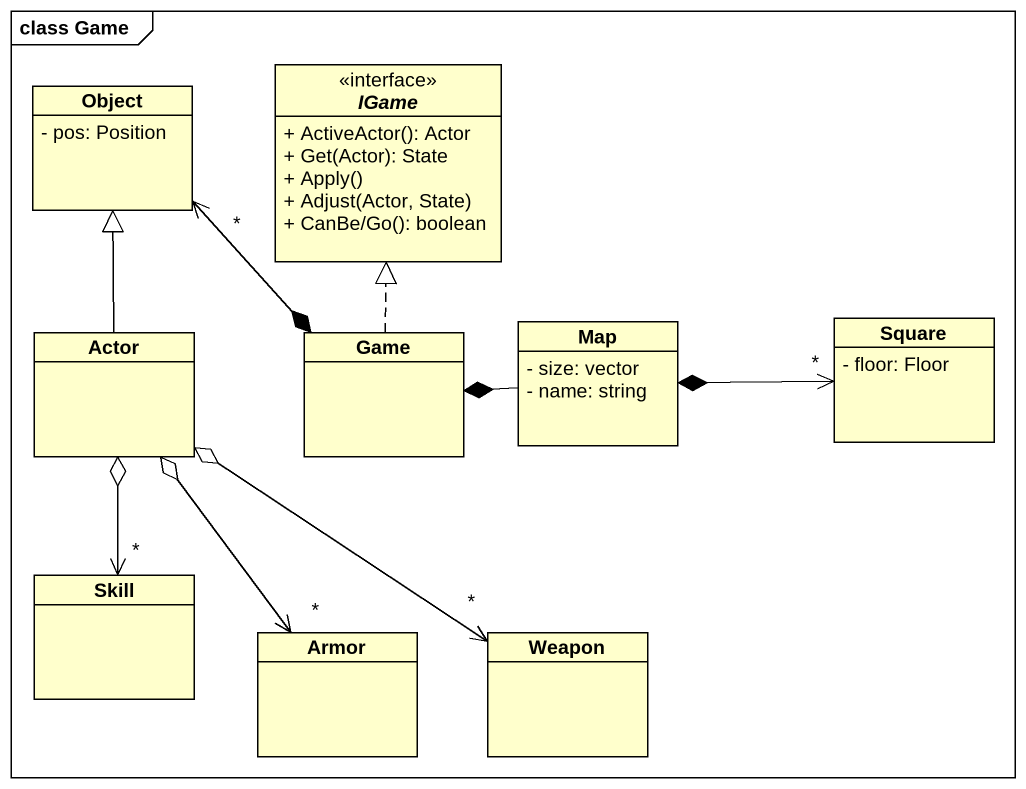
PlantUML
@startuml
mainframe class Game
hide circle
hide empty members
skinparam classAttributeIconSize 0
interface IGame {
  + ActiveActor(): Actor
  + Get(Actor): State
  + Apply()
  + Adjust(Actor, State)
  + CanBe/Go(): boolean
}
class "Object" as Object_ {
  - pos: Position
}
class "Actor" as Actor_
class Game
class "Map" as Map_ {
  - size: vector
  - name: string
}
class Square {
  - floor: Floor
}
class Skill
class Armor
class Weapon
Object_ "*" <--* Game
Actor_ -up-|> Object_
Game .up.|> IGame
Map_ -left-* Game
Square "*" <-left-* Map_
Skill "*" <-up-o Actor_
Armor "*" <-up-o Actor_
Weapon "*" <-up-o Actor_
@enduml
